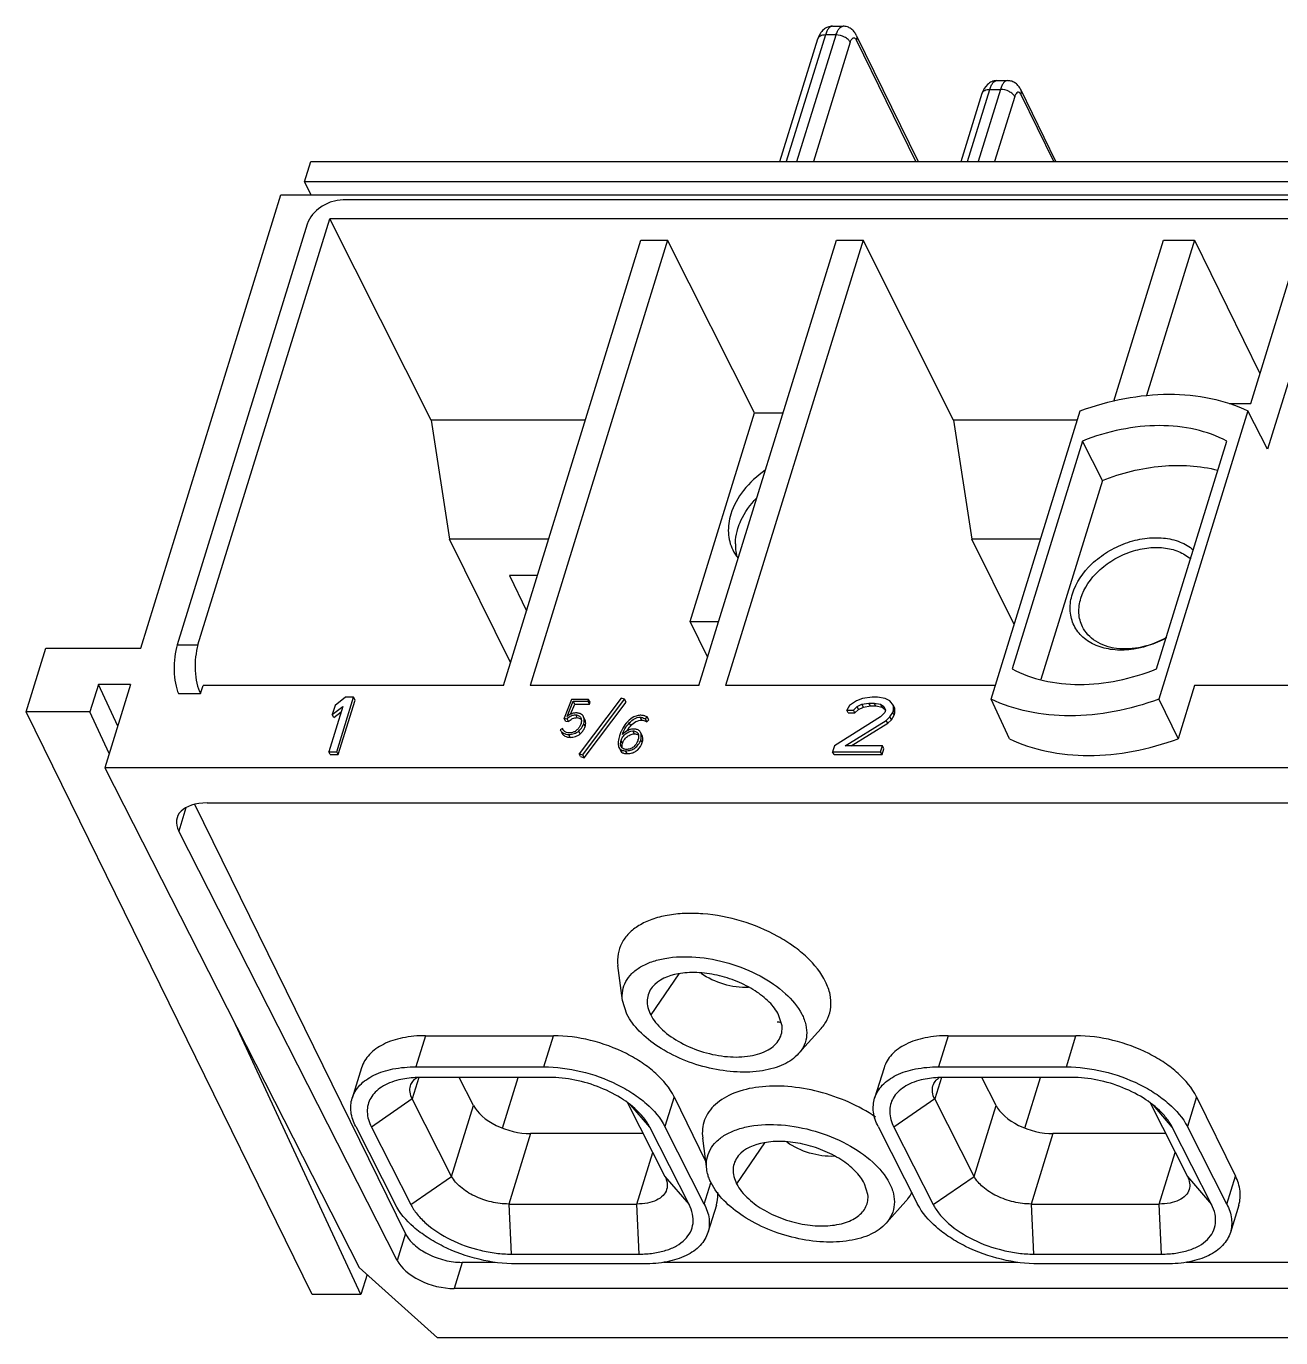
# Model space of a CAD drawing. Header units: millimetres. Extents: x -386 to 595, y -1 to 421.
# Drawn here: x 453.4 to 507.6, y 326.3 to 382.9 of the extents above; entities that cross this region are included whole.
import ezdxf

# ---------------------------------------------------------------- set-up
doc = ezdxf.new("R2010")
doc.units = ezdxf.units.MM
doc.header["$LTSCALE"] = 32.67
doc.layers.get('0').update_dxf_attribs({"linetype": 'CONTINUOUS'})

msp = doc.modelspace()

# ---------------------------------------------------------------- linework, layer by layer
at = {"color": 7, "linetype": 'Continuous'}
for p, q in [((487.90286, 382.54212), (486.2159, 377.08311)), ((486.67643, 377.08311), (488.36339, 382.54212)), ((488.36339, 382.54212), (487.90286, 382.54212)), ((488.2079, 382.92051), (488.66843, 382.92051)), ((489.23833, 382.53245), (491.91248, 377.08311)), ((485.94113, 377.08311), (487.57767, 382.37894)), ((488.97644, 382.23132), (487.38552, 377.08311)), ((491.81605, 377.08311), (489.24999, 382.31217)), ((494.04491, 377.08311), (495.00568, 380.19214)), ((495.46621, 380.19214), (494.50544, 377.08311)), ((495.00568, 380.19214), (495.46621, 380.19214)), ((495.31072, 380.57053), (495.77125, 380.57053)), ((497.86209, 377.08311), (496.34115, 380.18247)), ((493.77015, 377.08311), (494.68049, 380.02896)), ((496.07926, 379.88134), (495.21454, 377.08311)), ((497.76566, 377.08311), (496.35281, 379.96219)), ((465.40334, 376.20605), (465.67437, 377.08311)), ((465.67437, 377.08311), (550.31987, 377.08311)), ((465.40334, 376.20605), (465.68407, 375.63397)), ((550.04884, 376.20605), (465.40334, 376.20605)), ((458.33929, 356.0508), (464.39095, 375.63397)), ((464.39095, 375.63397), (549.11683, 375.63397)), ((544.80921, 375.41473), (467.07167, 375.41473)), ((460.80526, 356.19989), (466.49382, 374.60807)), ((470.87694, 365.90553), (466.49382, 374.60807)), ((544.8885, 374.60807), (466.49382, 374.60807)), ((465.52495, 374.37307), (459.90901, 356.19989)), ((473.99749, 354.44997), (479.93868, 373.67566)), ((481.08717, 373.67566), (475.14598, 354.44997)), ((479.93868, 373.67566), (481.08717, 373.67566)), ((484.84412, 366.21634), (481.08717, 373.67566)), ((482.43976, 354.44997), (488.38095, 373.67566)), ((489.52944, 373.67566), (483.58825, 354.44997)), ((488.38095, 373.67566), (489.52944, 373.67566)), ((493.44293, 365.90553), (489.52944, 373.67566)), ((500.35837, 366.73023), (502.50467, 373.67566)), ((503.84607, 373.67566), (501.77523, 366.97441)), ((502.50467, 373.67566), (503.84607, 373.67566)), ((503.84607, 373.67566), (506.67189, 367.91724)), ((506.27278, 366.62571), (508.45138, 373.67566)), ((509.79278, 373.67566), (507.00574, 364.65681)), ((505.34565, 366.62571), (506.27278, 366.62571)), ((482.06036, 357.20808), (484.84412, 366.21634)), ((484.84412, 366.21634), (486.07584, 366.21634)), ((495.05912, 353.85516), (498.90582, 366.3031)), ((506.15052, 366.3031), (502.30382, 353.85516)), ((507.00574, 364.65681), (506.15052, 366.3031)), ((470.87694, 365.90553), (471.66709, 360.76651)), ((477.53753, 365.90553), (470.87694, 365.90553)), ((493.44293, 365.90553), (494.23309, 360.76651)), ((498.78296, 365.90553), (493.44293, 365.90553)), ((499.00789, 364.99887), (495.96726, 355.15939)), ((499.86808, 363.29843), (499.00789, 364.99887)), ((502.20175, 355.15939), (505.24237, 364.99887)), ((499.86808, 363.29843), (497.21168, 354.70231)), ((474.30317, 355.43915), (471.66709, 360.76651)), ((475.94945, 360.76651), (471.66709, 360.76651)), ((496.05627, 357.08196), (494.23309, 360.76651)), ((497.19488, 360.76651), (494.23309, 360.76651)), ((474.25817, 359.20027), (474.99382, 357.67411)), ((475.46544, 359.20027), (474.25817, 359.20027)), ((482.81857, 355.67579), (482.06036, 357.20808)), ((482.06036, 357.20808), (483.29208, 357.20808)), ((453.38747, 353.30916), (454.23471, 356.0508)), ((454.23471, 356.0508), (458.33929, 356.0508)), ((459.90901, 356.19989), (460.80526, 356.19989)), ((456.50204, 354.48415), (456.13894, 353.30916)), ((457.33898, 352.68374), (456.50204, 354.48415)), ((457.89535, 354.48415), (456.50204, 354.48415)), ((457.89535, 354.48415), (456.78492, 350.89081)), ((459.9673, 354.09248), (460.91178, 354.09248)), ((460.91178, 354.09248), (461.02226, 354.44997)), ((473.99749, 354.44997), (461.02226, 354.44997)), ((482.43976, 354.44997), (475.14598, 354.44997)), ((495.24292, 354.44997), (483.58825, 354.44997)), ((503.85159, 354.44997), (503.13923, 352.14476)), ((516.82682, 354.44997), (503.85159, 354.44997)), ((467.05848, 353.53454), (466.45589, 351.58456)), ((466.72853, 353.58454), (466.60492, 353.18454)), ((466.60492, 353.18454), (467.05848, 353.53454)), ((467.18209, 353.93454), (466.72853, 353.58454)), ((466.80128, 351.58456), (467.52748, 353.93454)), ((466.86229, 351.46024), (467.58849, 353.81022)), ((467.52748, 353.93454), (467.18209, 353.93454)), ((467.58849, 353.81022), (467.52748, 353.93454)), ((476.93494, 353.84497), (476.61649, 353.03294)), ((476.7454, 353.10676), (477.01569, 353.76295)), ((476.89657, 353.20134), (477.07669, 353.63863)), ((477.67758, 353.84497), (476.93494, 353.84497)), ((477.07669, 353.63863), (477.01569, 353.76295)), ((477.01569, 353.76295), (477.65223, 353.76295)), ((477.07669, 353.63863), (477.71324, 353.63863)), ((479.07779, 353.90239), (477.26853, 351.49706)), ((477.42384, 351.44181), (479.23309, 353.84714)), ((477.48484, 351.31749), (479.2941, 353.72282)), ((477.65223, 353.76295), (477.67758, 353.84497)), ((477.71324, 353.63863), (477.65223, 353.76295)), ((477.73859, 353.72065), (477.67758, 353.84497)), ((477.71324, 353.63863), (477.73859, 353.72065)), ((479.23309, 353.84714), (479.07779, 353.90239)), ((479.2941, 353.72282), (479.23309, 353.84714)), ((488.94913, 353.58454), (488.82976, 353.38454)), ((489.2412, 353.78454), (488.94913, 353.58454)), ((489.11759, 353.38454), (489.27907, 353.53454)), ((489.50236, 353.88454), (489.2412, 353.78454)), ((489.27907, 353.53454), (489.48267, 353.63454)), ((489.34008, 353.41022), (489.27907, 353.53454)), ((489.34008, 353.41022), (489.54368, 353.51022)), ((489.48267, 353.63454), (489.78596, 353.68454)), ((489.54368, 353.51022), (489.48267, 353.63454)), ((489.92078, 353.93454), (489.50236, 353.88454)), ((489.54368, 353.51022), (489.84697, 353.56022)), ((489.84697, 353.56022), (489.78596, 353.68454)), ((489.78596, 353.68454), (490.01622, 353.68454)), ((489.84697, 353.56022), (490.07723, 353.56022)), ((490.15104, 353.93454), (489.92078, 353.93454)), ((490.07723, 353.56022), (490.01622, 353.68454)), ((490.01622, 353.68454), (490.2886, 353.63454)), ((490.07723, 353.56022), (490.34961, 353.51022)), ((490.48099, 353.88454), (490.15104, 353.93454)), ((490.34961, 353.51022), (490.2886, 353.63454)), ((490.2886, 353.63454), (490.4304, 353.53454)), ((490.34961, 353.51022), (490.49141, 353.41022)), ((490.4304, 353.53454), (490.49918, 353.38454)), ((490.68035, 353.78454), (490.48099, 353.88454)), ((490.84882, 353.58454), (490.68035, 353.78454)), ((490.84458, 353.38454), (490.84882, 353.58454)), ((490.90982, 353.46022), (490.84882, 353.58454)), ((495.85112, 352.14476), (495.05912, 353.85516)), ((502.30382, 353.85516), (503.13923, 352.14476)), ((465.74167, 328.13395), (453.38747, 353.30916)), ((456.13894, 353.30916), (453.38747, 353.30916)), ((456.97588, 351.50875), (456.13894, 353.30916)), ((466.66593, 353.06022), (466.60492, 353.18454)), ((466.66593, 353.06022), (466.98892, 353.30947)), ((476.6775, 352.90862), (476.61649, 353.03294)), ((476.61649, 353.03294), (476.74391, 353.00833)), ((476.80492, 352.88401), (476.74391, 353.00833)), ((477.18607, 353.05626), (477.12506, 353.18058)), ((477.52001, 352.97253), (477.459, 353.09685)), ((479.97066, 352.95122), (479.90965, 353.07554)), ((480.12795, 353.00172), (480.21117, 353.08375)), ((480.18896, 352.8774), (480.12795, 353.00172)), ((480.18896, 352.8774), (480.27217, 352.95942)), ((480.27217, 352.95942), (480.21117, 353.08375)), ((490.29134, 353.08454), (488.29321, 351.83455)), ((488.89076, 353.26022), (488.82976, 353.38454)), ((488.82976, 353.38454), (489.11759, 353.38454)), ((488.89076, 353.26022), (489.1786, 353.26022)), ((489.1786, 353.26022), (489.11759, 353.38454)), ((489.1786, 353.26022), (489.34008, 353.41022)), ((490.46828, 353.28454), (490.29134, 353.08454)), ((490.49918, 353.38454), (490.46828, 353.28454)), ((490.53282, 352.93455), (490.69431, 353.08454)), ((490.59383, 352.81022), (490.75531, 352.96022)), ((490.69431, 353.08454), (490.81368, 353.28454)), ((490.75531, 352.96022), (490.69431, 353.08454)), ((490.75531, 352.96022), (490.87468, 353.16022)), ((490.81368, 353.28454), (490.84458, 353.38454)), ((490.87468, 353.16022), (490.81368, 353.28454)), ((490.90559, 353.26022), (490.84458, 353.38454)), ((490.87468, 353.16022), (490.90559, 353.26022)), ((490.90559, 353.26022), (490.90982, 353.46022)), ((476.54713, 352.59001), (476.45223, 352.53259)), ((476.45765, 352.52155), (476.45223, 352.53259)), ((476.55684, 352.57023), (476.54713, 352.59001)), ((476.55625, 352.56994), (476.54713, 352.59001)), ((476.6775, 352.90862), (476.80492, 352.88401)), ((477.31168, 352.35365), (477.25067, 352.47797)), ((477.52988, 352.67075), (477.46887, 352.79507)), ((479.49445, 352.70271), (479.43344, 352.82703)), ((479.65313, 352.36065), (479.59212, 352.48497)), ((479.98353, 352.29022), (479.92252, 352.41454)), ((488.75374, 351.83455), (490.53282, 352.93455)), ((489.01582, 351.83455), (490.59383, 352.81022)), ((490.59383, 352.81022), (490.53282, 352.93455)), ((476.88388, 352.20321), (476.82287, 352.32753)), ((479.13808, 351.94233), (479.07707, 352.06665)), ((479.99694, 351.97514), (479.93593, 352.09946)), ((488.29321, 351.83455), (488.21595, 351.58456)), ((490.3656, 351.83455), (488.75374, 351.83455)), ((490.28834, 351.58456), (490.3656, 351.83455)), ((490.4266, 351.71023), (490.3656, 351.83455)), ((466.5169, 351.46024), (466.45589, 351.58456)), ((466.45589, 351.58456), (466.80128, 351.58456)), ((466.5169, 351.46024), (466.86229, 351.46024)), ((466.86229, 351.46024), (466.80128, 351.58456)), ((477.32954, 351.37274), (477.26853, 351.49706)), ((477.26853, 351.49706), (477.42384, 351.44181)), ((477.32954, 351.37274), (477.48484, 351.31749)), ((477.48484, 351.31749), (477.42384, 351.44181)), ((478.98702, 351.76804), (479.04802, 351.64371)), ((479.33861, 351.4994), (479.2776, 351.62372)), ((488.27696, 351.46024), (488.21595, 351.58456)), ((488.21595, 351.58456), (490.28834, 351.58456)), ((488.27696, 351.46024), (490.34935, 351.46024)), ((490.34935, 351.46024), (490.28834, 351.58456)), ((490.34935, 351.46024), (490.4266, 351.71023)), ((456.78492, 350.89081), (467.76391, 329.30905)), ((541.43043, 350.89081), (456.78492, 350.89081)), ((460.28206, 349.1562), (459.97269, 348.15509)), ((469.76272, 330.76948), (460.66633, 349.30596)), ((461.19628, 349.37097), (538.5654, 349.37097)), ((469.40534, 329.61302), (459.97269, 348.15509)), ((479.14087, 340.83876), (478.9432, 342.34361)), ((481.56931, 341.98881), (480.35819, 340.22009)), ((479.32756, 340.25189), (479.14083, 340.83883)), ((467.84201, 328.13395), (462.33275, 339.98526)), ((486.03051, 339.74916), (485.88456, 340.22008)), ((486.74648, 338.54129), (487.72163, 339.63087)), ((470.63423, 339.31662), (470.21875, 337.97215)), ((470.63423, 339.31662), (476.16059, 339.31662)), ((475.74512, 337.97215), (476.16059, 339.31662)), ((493.20022, 339.31662), (492.78475, 337.97215)), ((493.20022, 339.31662), (498.72659, 339.31662)), ((498.31111, 337.97215), (498.72659, 339.31662)), ((467.87011, 337.92958), (467.46411, 336.61574)), ((470.21858, 337.97215), (475.74529, 337.97215)), ((490.43611, 337.92958), (490.0301, 336.61574)), ((492.78458, 337.97215), (498.31129, 337.97215)), ((470.34608, 337.5082), (470.06057, 336.58428)), ((475.97714, 337.51606), (470.45077, 337.51606)), ((472.70791, 336.30309), (472.09085, 337.51606)), ((473.95607, 335.32814), (474.63219, 337.51606)), ((492.91207, 337.5082), (492.62656, 336.58428)), ((498.54313, 337.51606), (493.01677, 337.51606)), ((495.2739, 336.30309), (494.65684, 337.51606)), ((496.52207, 335.32814), (497.19819, 337.51606)), ((470.06057, 336.58428), (468.29334, 335.37222)), ((471.76154, 333.24063), (470.06057, 336.58428)), ((481.37153, 336.67478), (480.97401, 335.38842)), ((481.37153, 336.67478), (482.73292, 333.90055)), ((492.62656, 336.58428), (490.85933, 335.37222)), ((494.32753, 333.24063), (492.62656, 336.58428)), ((503.93752, 336.67478), (503.54001, 335.38842)), ((503.93752, 336.67478), (505.61525, 333.25592)), ((471.76154, 333.24063), (472.70791, 336.30309)), ((479.35842, 336.41278), (480.97214, 333.24063)), ((480.31578, 335.37222), (479.50771, 336.30983)), ((494.32753, 333.24063), (495.2739, 336.30309)), ((501.92441, 336.41278), (503.53814, 333.24063)), ((502.88178, 335.37222), (502.07371, 336.30983)), ((467.61863, 335.38842), (469.3196, 332.04477)), ((482.67498, 332.04477), (480.97401, 335.38842)), ((490.18462, 335.38842), (491.88559, 332.04477)), ((505.24098, 332.04477), (503.54001, 335.38842)), ((468.29334, 335.37222), (469.99431, 332.02857)), ((475.16856, 335.08721), (474.22864, 332.04562)), ((480.03276, 335.08721), (475.16856, 335.08721)), ((482.01675, 332.02857), (480.31578, 335.37222)), ((482.77839, 333.55443), (482.60371, 334.88429)), ((490.85933, 335.37222), (492.5603, 332.02857)), ((497.73456, 335.08721), (496.79464, 332.04562)), ((502.59875, 335.08721), (497.73456, 335.08721)), ((504.58275, 332.02857), (502.88178, 335.37222)), ((479.75501, 332.04562), (480.44469, 334.27745)), ((485.28052, 334.69356), (484.0694, 332.92484)), ((502.321, 332.04562), (503.01069, 334.27745)), ((469.99431, 332.02857), (471.76154, 333.24063)), ((480.97214, 333.24063), (482.01675, 332.02857)), ((492.5603, 332.02857), (494.32753, 333.24063)), ((503.53814, 333.24063), (504.58275, 332.02857)), ((505.24098, 332.04477), (505.61525, 333.25592)), ((482.67498, 332.04477), (482.9578, 332.95997)), ((489.74172, 332.45392), (489.59576, 332.92484)), ((474.22864, 332.04562), (474.33295, 329.88473)), ((474.22864, 332.04562), (479.75501, 332.04562)), ((479.85932, 329.88473), (479.75501, 332.04562)), ((483.19529, 332.00112), (482.8295, 330.81745)), ((490.52537, 331.21425), (491.38213, 332.17155)), ((496.79464, 332.04562), (502.321, 332.04562)), ((496.79464, 332.04562), (496.89894, 329.88473)), ((502.42531, 329.88473), (502.321, 332.04562)), ((505.76128, 332.00112), (505.3955, 330.81745)), ((469.76272, 330.76948), (469.40534, 329.61302)), ((474.33295, 329.88473), (479.85932, 329.88473)), ((496.89894, 329.88473), (502.42531, 329.88473)), ((467.76391, 329.30905), (471.15236, 326.26936)), ((472.21492, 329.52626), (471.866, 328.39714)), ((473.64291, 329.52626), (472.21492, 329.52626)), ((480.07503, 329.46103), (474.54832, 329.46103)), ((496.2089, 329.52626), (480.91408, 329.52626)), ((502.64103, 329.46103), (497.11432, 329.46103)), ((516.47225, 329.52626), (503.48007, 329.52626)), ((468.10937, 328.99914), (467.84201, 328.13395)), ((467.84201, 328.13395), (465.74167, 328.13395)), ((549.23512, 328.39714), (471.866, 328.39714)), ((552.11362, 326.26936), (471.15236, 326.26936))]:
    msp.add_line(p, q, dxfattribs=at)
for centre, radius, start, end in [((485.56173, 361.11979), 1.84997, 206.189106, 219.277023), ((486.07277, 360.52628), 2.05718, 178.846873, 185.831707), ((485.94954, 360.5141), 1.93336, 185.843712, 195.409059), ((477.19512, 352.4042), 0.85957, 92.981798, 95.407945), ((477.19335, 352.80804), 0.23789, 50.794234, 57.600345), ((479.96619, 352.33806), 0.8201, 92.179621, 94.813673), ((479.88799, 352.42478), 0.73395, 63.875083, 71.270927), ((476.85956, 352.58117), 0.38709, 206.5307, 208.349938), ((476.83161, 352.89789), 0.5057, 296.954742, 308.263372), ((476.59344, 352.95742), 0.77613, 347.305656, 348.835186), ((480.52124, 351.71616), 1.42015, 144.978477, 148.067515), ((480.23041, 352.0541), 1.19956, 135.52902, 136.838589), ((479.62518, 352.05706), 0.50375, 89.710255, 94.632383), ((479.62513, 352.06159), 0.49922, 87.810101, 89.701656), ((479.62188, 351.96203), 0.59882, 84.249596, 87.863448), ((478.96278, 352.29739), 0.87996, 347.001294, 348.364638), ((479.25764, 351.88402), 0.19339, 206.112826, 211.099326), ((486.21084, 343.35732), 3.46262, 263.451974, 266.092527)]:
    msp.add_arc(centre, radius, start, end, dxfattribs=at)
for centre, major_axis, ratio, start_param, end_param in [((460.33039, 355.26747), (0.02607, 1.49997), 0.3704289, 0.90643709, 2.47723342), ((461.27488, 355.26747), (-0.00889, 1.5), 0.39570299, 0.89765581, 2.46845214), ((461.81482, 348.15509), (1.91666, -0.57157), 0.55990932, 8.34336993, 9.91416625), ((474.55003, 336.30309), (1.91666, -0.57157), 0.55990932, -2.65220436, -1.08140803), ((497.11602, 336.30309), (1.91666, -0.57157), 0.55990932, -2.65220436, -1.08140803), ((471.24746, 329.61302), (1.91666, -0.57157), 0.55990932, -2.65220436, -1.08140803)]:
    msp.add_ellipse(centre, major_axis=major_axis, ratio=ratio, start_param=start_param, end_param=end_param, dxfattribs=at)
for points, knots in [([(487.83088, 382.78284), (487.7687, 382.73181), (487.66395, 382.60515), (487.60134, 382.45555), (487.57767, 382.37894)], [0, 0, 0, 0, 0.50078533, 1, 1, 1, 1]), ([(487.90286, 382.54212), (487.86376, 382.54212), (487.79003, 382.53585), (487.69096, 382.50479), (487.61541, 382.45305), (487.58538, 382.40382), (487.57767, 382.37894)], [0, 0, 0, 0, 0.30350292, 0.57004798, 0.79780325, 1, 1, 1, 1]), ([(488.2079, 382.92051), (488.13952, 382.92051), (488.00256, 382.8958), (487.88301, 382.82561), (487.83088, 382.78284)], [0, 0, 0, 0, 0.50346593, 1, 1, 1, 1]), ([(488.2079, 382.9205), (488.17774, 382.92046), (488.11034, 382.89829), (488.02786, 382.81625), (487.95615, 382.69409), (487.91964, 382.59643), (487.90286, 382.54212)], [0, 0, 0, 0, 0.17638987, 0.39284366, 0.66751388, 1, 1, 1, 1]), ([(488.36339, 382.54212), (488.38017, 382.59642), (488.41667, 382.69405), (488.48834, 382.8162), (488.57079, 382.8982), (488.63815, 382.92045), (488.6683, 382.9205)], [0, 0, 0, 0, 0.33249985, 0.60715176, 0.82358684, 1, 1, 1, 1]), ([(488.97644, 382.23132), (488.95423, 382.27657), (488.88067, 382.36327), (488.68063, 382.49328), (488.49054, 382.54212), (488.36339, 382.54212)], [0, 0, 0, 0, 0.21215847, 0.46483448, 1, 1, 1, 1]), ([(489.23833, 382.53245), (489.21236, 382.58537), (489.15008, 382.68763), (489.0189, 382.81374), (488.85476, 382.90042), (488.73047, 382.92051), (488.66843, 382.92051)], [0, 0, 0, 0, 0.24374243, 0.49034973, 0.74345898, 1, 1, 1, 1]), ([(488.97644, 382.23132), (488.9871, 382.2658), (489.01069, 382.32535), (489.05887, 382.39565), (489.12396, 382.42938), (489.16575, 382.41339), (489.18181, 382.40173)], [0, 0, 0, 0, 0.34749326, 0.61281576, 0.80896088, 1, 1, 1, 1]), ([(489.18181, 382.40173), (489.18834, 382.397), (489.21673, 382.37186), (489.23692, 382.33881), (489.24999, 382.31217)], [0, 0, 0, 0, 0.21373373, 1, 1, 1, 1]), ([(489.23832, 382.53244), (489.25426, 382.49997), (489.27277, 382.42493), (489.26142, 382.34916), (489.24999, 382.31217)], [0, 0, 0, 0, 0.48305254, 1, 1, 1, 1]), ([(495.31072, 380.57053), (495.23467, 380.57053), (495.08221, 380.53952), (494.83108, 380.3729), (494.72311, 380.16687), (494.68049, 380.02896)], [0, 0, 0, 0, 0.25766318, 0.51097306, 1, 1, 1, 1]), ([(494.68049, 380.02896), (494.6882, 380.05384), (494.71823, 380.10307), (494.79378, 380.15481), (494.89285, 380.18587), (494.96658, 380.19214), (495.00568, 380.19214)], [0, 0, 0, 0, 0.20219674, 0.429952, 0.69649707, 1, 1, 1, 1]), ([(495.00568, 380.19214), (495.02246, 380.24645), (495.05897, 380.34411), (495.13068, 380.46627), (495.21316, 380.54831), (495.28056, 380.57048), (495.31072, 380.57052)], [0, 0, 0, 0, 0.33248612, 0.60715634, 0.82361013, 1, 1, 1, 1]), ([(495.77125, 380.57052), (495.74109, 380.57048), (495.67369, 380.54831), (495.59121, 380.46627), (495.5195, 380.34411), (495.48299, 380.24645), (495.46621, 380.19214)], [0, 0, 0, 0, 0.17638987, 0.39284366, 0.66751388, 1, 1, 1, 1]), ([(496.07926, 379.88134), (496.05705, 379.92659), (495.98346, 380.01332), (495.7834, 380.14332), (495.59332, 380.19214), (495.46621, 380.19214)], [0, 0, 0, 0, 0.21219557, 0.4649752, 1, 1, 1, 1]), ([(496.34115, 380.18247), (496.31518, 380.23538), (496.2529, 380.33765), (496.12172, 380.46375), (495.95758, 380.55044), (495.83329, 380.57053), (495.77125, 380.57053)], [0, 0, 0, 0, 0.24374243, 0.49034973, 0.74345898, 1, 1, 1, 1]), ([(496.35281, 379.96219), (496.36424, 379.99918), (496.37561, 380.07496), (496.35707, 380.14999), (496.34114, 380.18246)], [0, 0, 0, 0, 0.51698435, 1, 1, 1, 1]), ([(496.20951, 380.06725), (496.17953, 380.05839), (496.12077, 379.9976), (496.09293, 379.92556), (496.07926, 379.88134)], [0, 0, 0, 0, 0.40311586, 1, 1, 1, 1]), ([(496.2858, 380.0509), (496.2746, 380.05923), (496.24993, 380.07204), (496.22181, 380.07089), (496.20951, 380.06725)], [0, 0, 0, 0, 0.52108498, 1, 1, 1, 1]), ([(496.35281, 379.96219), (496.34809, 379.97181), (496.33045, 380.00445), (496.30708, 380.03509), (496.2858, 380.0509)], [0, 0, 0, 0, 0.28785657, 1, 1, 1, 1]), ([(467.07167, 375.41473), (466.90513, 375.41473), (466.56353, 375.35546), (465.97354, 375.07233), (465.6176, 374.6729), (465.52495, 374.37307)], [0, 0, 0, 0, 0.25492504, 0.51963025, 1, 1, 1, 1]), ([(498.90582, 366.3031), (499.53125, 366.53607), (500.79844, 366.893), (502.71286, 367.08409), (504.52433, 366.91438), (505.64516, 366.54764), (506.15052, 366.3031)], [0, 0, 0, 0, 0.26967778, 0.52897629, 0.77314948, 1, 1, 1, 1]), ([(505.24237, 364.99887), (504.8176, 365.22565), (503.85965, 365.56695), (502.2964, 365.7236), (500.63887, 365.54566), (499.54531, 365.2146), (499.00789, 364.99887)], [0, 0, 0, 0, 0.22520415, 0.4690514, 0.72916091, 1, 1, 1, 1]), ([(485.3018, 363.74159), (484.9519, 363.49785), (484.34296, 362.94109), (483.93416, 362.21442), (483.82003, 361.8451)], [0, 0, 0, 0, 0.52452168, 1, 1, 1, 1]), ([(499.86808, 363.29843), (500.68623, 363.62413), (502.34824, 364.04276), (504.07377, 363.94631), (504.85704, 363.74257)], [0, 0, 0, 0, 0.52108541, 1, 1, 1, 1]), ([(484.12507, 361.22349), (484.16139, 361.34101), (484.34945, 361.82756), (484.66092, 362.26142), (484.93592, 362.5484)], [0, 0, 0, 0, 0.23631854, 1, 1, 1, 1]), ([(483.82003, 361.8451), (483.73995, 361.58597), (483.6599, 361.05551), (483.79025, 360.53041), (483.90167, 360.30333)], [0, 0, 0, 0, 0.51743725, 1, 1, 1, 1]), ([(484.016, 360.56768), (484.01706, 360.62175), (484.02986, 360.84353), (484.07549, 361.06304), (484.12507, 361.22349)], [0, 0, 0, 0, 0.24359377, 1, 1, 1, 1]), ([(498.57314, 358.40078), (498.72494, 358.892), (499.20959, 359.58215), (500.07815, 360.2406), (500.85665, 360.61638), (501.67814, 360.82364), (502.48411, 360.8474), (503.21526, 360.68324), (503.63267, 360.44045), (503.80291, 360.29277)], [0, 0, 0, 0, 0.24339773, 0.3780553, 0.51507891, 0.64937228, 0.77640371, 0.89330749, 1, 1, 1, 1]), ([(498.94097, 358.2143), (499.0788, 358.6603), (499.52, 359.28657), (500.31013, 359.88233), (501.01787, 360.22095), (501.76375, 360.40551), (502.49416, 360.42248), (503.15491, 360.26807), (503.53006, 360.04358), (503.68216, 359.90776)], [0, 0, 0, 0, 0.24369605, 0.37853672, 0.51568167, 0.64998113, 0.77688032, 0.89354535, 1, 1, 1, 1]), ([(502.63357, 356.5088), (502.13926, 356.22964), (501.31882, 355.95608), (500.23547, 355.96967), (499.52253, 356.16788), (498.94912, 356.54887), (498.57219, 357.09151), (498.43605, 357.74172), (498.50618, 358.18411), (498.57314, 358.40078)], [0, 0, 0, 0, 0.29173799, 0.42782818, 0.55265359, 0.66677532, 0.77464261, 0.88345601, 1, 1, 1, 1]), ([(499.00633, 356.9808), (498.91713, 357.16245), (498.81287, 357.58258), (498.87691, 358.00698), (498.94097, 358.2143)], [0, 0, 0, 0, 0.48256302, 1, 1, 1, 1]), ([(502.63552, 356.52084), (502.30286, 356.32942), (501.59944, 356.05127), (500.67258, 355.98574), (500.00346, 356.13383), (499.57724, 356.33262), (499.23274, 356.61531), (499.06819, 356.85481), (499.00633, 356.9808)], [0, 0, 0, 0, 0.28416948, 0.55109944, 0.67375434, 0.78829298, 0.89608228, 1, 1, 1, 1]), ([(495.96726, 355.15939), (496.39204, 354.9326), (497.34999, 354.59131), (498.91324, 354.43466), (500.57077, 354.6126), (501.66433, 354.94365), (502.20175, 355.15939)], [0, 0, 0, 0, 0.22520415, 0.4690514, 0.72916091, 1, 1, 1, 1]), ([(502.30382, 353.85516), (501.67839, 353.62219), (500.41119, 353.26525), (498.49677, 353.07417), (496.6853, 353.24388), (495.56448, 353.61062), (495.05912, 353.85516)], [0, 0, 0, 0, 0.26967778, 0.52897629, 0.77314948, 1, 1, 1, 1]), ([(476.74391, 353.00833), (476.79604, 353.06148), (476.91344, 353.14855), (477.0572, 353.18058), (477.12506, 353.18058)], [0, 0, 0, 0, 0.52314669, 1, 1, 1, 1]), ([(477.11411, 353.25994), (477.04573, 353.25345), (476.91189, 353.2241), (476.79424, 353.15145), (476.7454, 353.10676)], [0, 0, 0, 0, 0.50921198, 1, 1, 1, 1]), ([(476.80492, 352.88401), (476.8141, 352.89337), (476.85046, 352.92843), (476.89089, 352.95935), (476.9227, 352.97903)], [0, 0, 0, 0, 0.25953592, 1, 1, 1, 1]), ([(476.9227, 352.97903), (476.9431, 352.99165), (477.02437, 353.03524), (477.11791, 353.05626), (477.18607, 353.05626)], [0, 0, 0, 0, 0.26034817, 1, 1, 1, 1]), ([(477.12506, 353.18058), (477.17179, 353.17299), (477.25855, 353.1484), (477.32199, 353.08094), (477.33955, 353.04515)], [0, 0, 0, 0, 0.54284798, 1, 1, 1, 1]), ([(477.23559, 353.25003), (477.2289, 353.25148), (477.20073, 353.25707), (477.17219, 353.2607), (477.15041, 353.2626)], [0, 0, 0, 0, 0.23841412, 1, 1, 1, 1]), ([(477.18607, 353.05626), (477.19909, 353.05414), (477.24589, 353.04478), (477.29163, 353.02746), (477.32082, 353.0089)], [0, 0, 0, 0, 0.27607374, 1, 1, 1, 1]), ([(477.32993, 353.21901), (477.32285, 353.22233), (477.29239, 353.23542), (477.26034, 353.24465), (477.23559, 353.25003)], [0, 0, 0, 0, 0.23589421, 1, 1, 1, 1]), ([(477.459, 353.09685), (477.44614, 353.12305), (477.40959, 353.17274), (477.35795, 353.20585), (477.32993, 353.21901)], [0, 0, 0, 0, 0.4853312, 1, 1, 1, 1]), ([(477.33955, 353.04515), (477.34345, 353.03722), (477.35801, 353.00248), (477.36435, 352.96465), (477.36585, 352.93592)], [0, 0, 0, 0, 0.23497505, 1, 1, 1, 1]), ([(477.46887, 352.79507), (477.47601, 352.82459), (477.49527, 352.92361), (477.4904, 353.03288), (477.459, 353.09685)], [0, 0, 0, 0, 0.29884629, 1, 1, 1, 1]), ([(477.52988, 352.67075), (477.53702, 352.70027), (477.55627, 352.79928), (477.5514, 352.90855), (477.52001, 352.97253)], [0, 0, 0, 0, 0.29884635, 1, 1, 1, 1]), ([(479.7272, 353.12139), (479.69553, 353.11119), (479.56448, 353.05915), (479.44962, 352.97107), (479.37439, 352.89445)], [0, 0, 0, 0, 0.23654428, 1, 1, 1, 1]), ([(479.43344, 352.82703), (479.49697, 352.89902), (479.63963, 353.0214), (479.82281, 353.0715), (479.90965, 353.07554)], [0, 0, 0, 0, 0.524832, 1, 1, 1, 1]), ([(479.49445, 352.70271), (479.55798, 352.7747), (479.70064, 352.89708), (479.88382, 352.94718), (479.97066, 352.95122)], [0, 0, 0, 0, 0.524832, 1, 1, 1, 1]), ([(479.90965, 353.07554), (479.92818, 353.07351), (480.00443, 353.06082), (480.07678, 353.03004), (480.12795, 353.00172)], [0, 0, 0, 0, 0.24172521, 1, 1, 1, 1]), ([(480.12365, 353.11986), (480.10898, 353.12482), (480.04748, 353.14343), (479.98358, 353.15372), (479.935, 353.15757)], [0, 0, 0, 0, 0.24111524, 1, 1, 1, 1]), ([(479.97066, 352.95122), (479.98919, 352.94918), (480.06544, 352.9365), (480.13778, 352.90571), (480.18896, 352.8774)], [0, 0, 0, 0, 0.24172521, 1, 1, 1, 1]), ([(476.45223, 352.53259), (476.47278, 352.49144), (476.53051, 352.41494), (476.61509, 352.37061), (476.65936, 352.35573)], [0, 0, 0, 0, 0.49619915, 1, 1, 1, 1]), ([(476.5189, 352.39736), (476.524, 352.38791), (476.54537, 352.35199), (476.57333, 352.31995), (476.59692, 352.29978)], [0, 0, 0, 0, 0.25716512, 1, 1, 1, 1]), ([(476.61893, 352.48113), (476.61271, 352.4873), (476.58807, 352.51405), (476.56844, 352.54522), (476.5563, 352.56997)], [0, 0, 0, 0, 0.2412086, 1, 1, 1, 1]), ([(476.86244, 352.39315), (476.84989, 352.39315), (476.80319, 352.39475), (476.75647, 352.4035), (476.7243, 352.41511)], [0, 0, 0, 0, 0.26842876, 1, 1, 1, 1]), ([(476.82287, 352.32753), (476.90065, 352.33137), (477.0548, 352.35342), (477.19238, 352.4301), (477.25067, 352.47797)], [0, 0, 0, 0, 0.50798265, 1, 1, 1, 1]), ([(477.06084, 352.44713), (477.04577, 352.43949), (476.98283, 352.41152), (476.91419, 352.39706), (476.86244, 352.39315)], [0, 0, 0, 0, 0.24558448, 1, 1, 1, 1]), ([(477.26954, 352.63666), (477.26045, 352.62333), (477.22407, 352.57362), (477.18051, 352.52896), (477.14478, 352.50083)], [0, 0, 0, 0, 0.26193129, 1, 1, 1, 1]), ([(477.25067, 352.47797), (477.27477, 352.49776), (477.36861, 352.58716), (477.43386, 352.70354), (477.46887, 352.79507)], [0, 0, 0, 0, 0.2413653, 1, 1, 1, 1]), ([(477.3506, 352.78687), (477.34473, 352.7731), (477.32128, 352.72121), (477.2932, 352.67134), (477.26954, 352.63666)], [0, 0, 0, 0, 0.2628019, 1, 1, 1, 1]), ([(477.31168, 352.35365), (477.32792, 352.36699), (477.39113, 352.42437), (477.44242, 352.49433), (477.47388, 352.55037)], [0, 0, 0, 0, 0.24639068, 1, 1, 1, 1]), ([(477.36585, 352.93592), (477.36637, 352.92603), (477.36693, 352.88285), (477.36131, 352.83975), (477.35488, 352.80714)], [0, 0, 0, 0, 0.22962221, 1, 1, 1, 1]), ([(477.47388, 352.55037), (477.47917, 352.5598), (477.50006, 352.59885), (477.51792, 352.63949), (477.52988, 352.67075)], [0, 0, 0, 0, 0.24418435, 1, 1, 1, 1]), ([(479.09891, 352.49004), (479.09056, 352.47201), (479.05793, 352.39803), (479.03053, 352.32177), (479.01252, 352.26351)], [0, 0, 0, 0, 0.2457804, 1, 1, 1, 1]), ([(479.07707, 352.06665), (479.09667, 352.12272), (479.14638, 352.22773), (479.30311, 352.40359), (479.47613, 352.46691), (479.59212, 352.48497)], [0, 0, 0, 0, 0.25587754, 0.49424259, 1, 1, 1, 1]), ([(479.35541, 352.87467), (479.27659, 352.79063), (479.18519, 352.66349), (479.1154, 352.52567), (479.09891, 352.49004)], [0, 0, 0, 0, 0.74587708, 1, 1, 1, 1]), ([(479.13889, 352.32913), (479.15982, 352.41381), (479.24255, 352.59318), (479.36266, 352.74684), (479.43344, 352.82703)], [0, 0, 0, 0, 0.44920054, 1, 1, 1, 1]), ([(479.47185, 352.53754), (479.44304, 352.52883), (479.31992, 352.48089), (479.21248, 352.3991), (479.13889, 352.32913)], [0, 0, 0, 0, 0.22867048, 1, 1, 1, 1]), ([(479.35822, 352.53116), (479.36816, 352.54536), (479.41103, 352.6045), (479.45758, 352.66094), (479.49445, 352.70271)], [0, 0, 0, 0, 0.23720316, 1, 1, 1, 1]), ([(479.59212, 352.48497), (479.63983, 352.48119), (479.72893, 352.46488), (479.79578, 352.39896), (479.81311, 352.36364)], [0, 0, 0, 0, 0.54880488, 1, 1, 1, 1]), ([(479.84577, 352.50383), (479.83498, 352.51127), (479.78464, 352.54031), (479.72643, 352.55332), (479.68188, 352.55784)], [0, 0, 0, 0, 0.22652843, 1, 1, 1, 1]), ([(479.93593, 352.09946), (479.94256, 352.13085), (479.95984, 352.23457), (479.9551, 352.34815), (479.92252, 352.41454)], [0, 0, 0, 0, 0.30251181, 1, 1, 1, 1]), ([(476.59692, 352.29978), (476.61453, 352.28471), (476.6994, 352.22654), (476.80505, 352.20679), (476.88388, 352.20321)], [0, 0, 0, 0, 0.22703768, 1, 1, 1, 1]), ([(476.65936, 352.35573), (476.67162, 352.35162), (476.72491, 352.33624), (476.78043, 352.32946), (476.82287, 352.32753)], [0, 0, 0, 0, 0.23330258, 1, 1, 1, 1]), ([(476.88388, 352.20321), (476.96166, 352.20704), (477.11581, 352.2291), (477.25339, 352.30578), (477.31168, 352.35365)], [0, 0, 0, 0, 0.50798265, 1, 1, 1, 1]), ([(479.01252, 352.26351), (478.98892, 352.18714), (478.9546, 352.05088), (478.9499, 351.90805), (478.961, 351.84878)], [0, 0, 0, 0, 0.57001606, 1, 1, 1, 1]), ([(478.961, 351.84878), (478.96237, 351.84145), (478.96838, 351.81377), (478.97782, 351.78677), (478.98702, 351.76804)], [0, 0, 0, 0, 0.26333337, 1, 1, 1, 1]), ([(479.06666, 351.84866), (479.06319, 351.86383), (479.05314, 351.93656), (479.06413, 352.01057), (479.07707, 352.06665)], [0, 0, 0, 0, 0.21282068, 1, 1, 1, 1]), ([(479.12311, 351.74935), (479.12185, 351.75844), (479.11808, 351.79853), (479.12064, 351.83903), (479.12472, 351.86981)], [0, 0, 0, 0, 0.22818346, 1, 1, 1, 1]), ([(479.12472, 351.86981), (479.1255, 351.87563), (479.12906, 351.89996), (479.13387, 351.9241), (479.13808, 351.94233)], [0, 0, 0, 0, 0.23892708, 1, 1, 1, 1]), ([(479.13808, 351.94233), (479.1478, 351.97013), (479.18941, 352.07239), (479.2571, 352.16498), (479.31871, 352.21756)], [0, 0, 0, 0, 0.26667751, 1, 1, 1, 1]), ([(479.2776, 351.62372), (479.34999, 351.62372), (479.49116, 351.64036), (479.68388, 351.73316), (479.83726, 351.89159), (479.9065, 352.02578), (479.93593, 352.09946)], [0, 0, 0, 0, 0.25043451, 0.48373088, 0.72550637, 1, 1, 1, 1]), ([(479.8202, 352.09946), (479.79603, 352.03556), (479.74048, 351.92018), (479.62034, 351.78178), (479.47129, 351.69891), (479.36134, 351.6844), (479.30663, 351.68542)], [0, 0, 0, 0, 0.29054328, 0.53940178, 0.76730244, 1, 1, 1, 1]), ([(479.31871, 352.21756), (479.36293, 352.25531), (479.4697, 352.31968), (479.5896, 352.35076), (479.65313, 352.36065)], [0, 0, 0, 0, 0.47485912, 1, 1, 1, 1]), ([(479.51635, 351.51886), (479.56919, 351.5312), (479.67221, 351.56895), (479.85963, 351.70527), (479.95209, 351.86286), (479.99694, 351.97514)], [0, 0, 0, 0, 0.23684765, 0.47226437, 1, 1, 1, 1]), ([(479.65313, 352.36065), (479.66972, 352.35934), (479.72724, 352.35228), (479.78485, 352.33226), (479.81802, 352.30728)], [0, 0, 0, 0, 0.28606488, 1, 1, 1, 1]), ([(479.81311, 352.36364), (479.81923, 352.35117), (479.84147, 352.29054), (479.84015, 352.22383), (479.83377, 352.17398)], [0, 0, 0, 0, 0.21650658, 1, 1, 1, 1]), ([(479.99694, 351.97514), (480.00357, 352.00652), (480.02085, 352.11025), (480.01611, 352.22383), (479.98353, 352.29022)], [0, 0, 0, 0, 0.3025119, 1, 1, 1, 1]), ([(495.85112, 352.14476), (496.3594, 351.89857), (497.48687, 351.52934), (499.30924, 351.3585), (501.23524, 351.55088), (502.51006, 351.91022), (503.13923, 352.14476)], [0, 0, 0, 0, 0.22683446, 0.47100455, 0.73031092, 1, 1, 1, 1]), ([(478.98702, 351.76804), (478.99838, 351.74488), (479.02856, 351.70146), (479.12367, 351.63542), (479.21558, 351.62372), (479.2776, 351.62372)], [0, 0, 0, 0, 0.22676913, 0.45466232, 1, 1, 1, 1]), ([(479.04802, 351.64371), (479.05348, 351.63259), (479.07785, 351.59044), (479.11624, 351.55681), (479.1481, 351.53961)], [0, 0, 0, 0, 0.25491092, 1, 1, 1, 1]), ([(479.21541, 351.69711), (479.20835, 351.69898), (479.18208, 351.70702), (479.15703, 351.71949), (479.14068, 351.73131)], [0, 0, 0, 0, 0.2659282, 1, 1, 1, 1]), ([(479.1481, 351.53961), (479.16088, 351.53272), (479.22101, 351.50655), (479.28783, 351.4994), (479.33861, 351.4994)], [0, 0, 0, 0, 0.22233441, 1, 1, 1, 1]), ([(479.30663, 351.68542), (479.29837, 351.68557), (479.26771, 351.68688), (479.23709, 351.69135), (479.21541, 351.69711)], [0, 0, 0, 0, 0.26928917, 1, 1, 1, 1]), ([(479.33861, 351.4994), (479.35411, 351.4994), (479.41376, 351.50091), (479.47334, 351.5088), (479.51635, 351.51886)], [0, 0, 0, 0, 0.25971787, 1, 1, 1, 1]), ([(487.91154, 341.64766), (487.71792, 342.04221), (487.26874, 342.59262), (486.52454, 343.19967), (485.6011, 343.77895), (484.29839, 344.31789), (482.91604, 344.58734), (481.83363, 344.6116), (481.0908, 344.53392), (480.42527, 344.36287), (479.85741, 344.10236), (479.40543, 343.75752), (479.08775, 343.33504), (478.92301, 342.84987), (478.92121, 342.51068), (478.94324, 342.34327)], [0, 0, 0, 0, 0.11778382, 0.18533385, 0.25738206, 0.40910231, 0.56034104, 0.63181835, 0.69863841, 0.75987987, 0.81518526, 0.86498842, 0.91070994, 0.95474794, 1, 1, 1, 1]), ([(479.14083, 340.83883), (479.12232, 340.97931), (479.12476, 341.26453), (479.26793, 341.67186), (479.54194, 342.02566), (479.93063, 342.31388), (480.4185, 342.53154), (481.21278, 342.72958), (482.34986, 342.75786), (483.74794, 342.493), (485.07263, 341.95983), (486.16482, 341.22493), (486.71022, 340.58487), (486.88282, 340.25189)], [0, 0, 0, 0, 0.0444122, 0.0877337, 0.13297714, 0.18257169, 0.23791002, 0.29936268, 0.43813642, 0.59027262, 0.74274773, 0.88244823, 1, 1, 1, 1]), ([(485.88456, 340.22008), (485.785, 340.4226), (485.47383, 340.81338), (484.85549, 341.29618), (484.08683, 341.6863), (483.23612, 341.95017), (482.5051, 342.04929), (481.94026, 342.04293), (481.26411, 341.96449), (480.69259, 341.74315), (480.42928, 341.419)], [0, 0, 0, 0, 0.10940628, 0.23727951, 0.3784607, 0.52479572, 0.66721525, 0.73434501, 0.79753411, 1, 1, 1, 1]), ([(484.58873, 341.40335), (484.22719, 341.38545), (483.4973, 341.49141), (482.82762, 341.79967), (482.53414, 342.0104)], [0, 0, 0, 0, 0.50047236, 1, 1, 1, 1]), ([(487.72199, 339.63132), (487.83843, 339.76147), (488.03362, 340.05386), (488.16742, 340.569), (488.12714, 341.11869), (487.99738, 341.47273), (487.91154, 341.64766)], [0, 0, 0, 0, 0.24340692, 0.48063371, 0.72841827, 1, 1, 1, 1]), ([(480.42928, 341.419), (480.36476, 341.33956), (480.25822, 341.16242), (480.16696, 340.74361), (480.25783, 340.41493), (480.35819, 340.22009)], [0, 0, 0, 0, 0.24254872, 0.48057858, 1, 1, 1, 1]), ([(486.74678, 338.54152), (486.5698, 338.34377), (486.21081, 338.10301), (485.66314, 337.90027), (484.99197, 337.75183), (484.05352, 337.71656), (482.88606, 337.88701), (481.73727, 338.25505), (480.70414, 338.79031), (479.87258, 339.44667), (479.4634, 339.97973), (479.32756, 340.25189)], [0, 0, 0, 0, 0.09440637, 0.14866117, 0.20767885, 0.33811837, 0.48013143, 0.62547682, 0.76531003, 0.89179347, 1, 1, 1, 1]), ([(480.35819, 340.22009), (480.41524, 340.10404), (480.56814, 339.87455), (480.97994, 339.4398), (481.66628, 338.97068), (482.62777, 338.57839), (483.64719, 338.37877), (484.47874, 338.39283), (485.06263, 338.5314), (485.4233, 338.68587), (485.71284, 338.89181), (485.91997, 339.14583), (486.03301, 339.43966), (486.04097, 339.64696), (486.03051, 339.74916)], [0, 0, 0, 0, 0.05552116, 0.11735644, 0.25635777, 0.40840163, 0.5604986, 0.69968237, 0.76147228, 0.81719, 0.86713497, 0.91259197, 0.95588606, 1, 1, 1, 1]), ([(486.88282, 340.25189), (486.95936, 340.10423), (487.07657, 339.80532), (487.11967, 339.33857), (487.01064, 338.90017), (486.84557, 338.6519), (486.74678, 338.54152)], [0, 0, 0, 0, 0.27288661, 0.52056281, 0.75695736, 1, 1, 1, 1]), ([(470.63423, 339.31662), (470.30145, 339.31662), (469.67469, 339.26351), (468.83302, 339.00008), (468.28136, 338.61921), (467.99395, 338.23977), (467.90238, 338.03388), (467.87005, 337.92925)], [0, 0, 0, 0, 0.30344203, 0.56919506, 0.79673507, 0.90014105, 1, 1, 1, 1]), ([(481.37153, 336.67478), (481.18274, 337.05949), (480.732, 337.59133), (479.98761, 338.16519), (479.06608, 338.70113), (477.7866, 339.16937), (476.69705, 339.31662), (476.16059, 339.31662)], [0, 0, 0, 0, 0.21134698, 0.33346213, 0.46364574, 0.73543005, 1, 1, 1, 1]), ([(493.20022, 339.31662), (492.86744, 339.31662), (492.24069, 339.26351), (491.39902, 339.00008), (490.84736, 338.61921), (490.55995, 338.23977), (490.46837, 338.03388), (490.43604, 337.92925)], [0, 0, 0, 0, 0.30344203, 0.56919506, 0.79673507, 0.90014105, 1, 1, 1, 1]), ([(503.93752, 336.67478), (503.74873, 337.05949), (503.298, 337.59133), (502.5536, 338.16519), (501.63207, 338.70113), (500.3526, 339.16937), (499.26305, 339.31662), (498.72659, 339.31662)], [0, 0, 0, 0, 0.21134698, 0.33346213, 0.46364574, 0.73543005, 1, 1, 1, 1]), ([(467.46397, 336.61531), (467.49563, 336.71774), (467.58607, 336.91951), (467.87189, 337.29143), (468.42215, 337.66355), (469.26097, 337.92035), (469.88609, 337.97215), (470.21858, 337.97215)], [0, 0, 0, 0, 0.09852855, 0.200931, 0.4277565, 0.69444328, 1, 1, 1, 1]), ([(475.74529, 337.97215), (476.28207, 337.97215), (477.37162, 337.82811), (478.65384, 337.37067), (479.57952, 336.84636), (480.32629, 336.28636), (480.78177, 335.76633), (480.97407, 335.3883)], [0, 0, 0, 0, 0.26554241, 0.53806315, 0.66830594, 0.79018587, 1, 1, 1, 1]), ([(490.02996, 336.61531), (490.06162, 336.71774), (490.15206, 336.91951), (490.43788, 337.29143), (490.98814, 337.66355), (491.82696, 337.92035), (492.45209, 337.97215), (492.78458, 337.97215)], [0, 0, 0, 0, 0.09852855, 0.200931, 0.4277565, 0.69444328, 1, 1, 1, 1]), ([(498.31129, 337.97215), (498.84806, 337.97215), (499.93761, 337.82811), (501.21984, 337.37067), (502.14551, 336.84636), (502.89229, 336.28636), (503.34776, 335.76633), (503.54007, 335.3883)], [0, 0, 0, 0, 0.26554241, 0.53806315, 0.66830594, 0.79018587, 1, 1, 1, 1]), ([(469.4757, 337.4049), (469.33984, 337.37095), (469.08377, 337.28921), (468.73977, 337.11446), (468.46164, 336.89541), (468.25783, 336.63577), (468.13627, 336.34174), (468.08838, 335.90582), (468.18903, 335.57401), (468.29334, 335.37222)], [0, 0, 0, 0, 0.15139641, 0.28941196, 0.41504293, 0.53115674, 0.64239337, 0.75440959, 1, 1, 1, 1]), ([(470.45077, 337.51606), (470.3645, 337.51654), (470.037, 337.50868), (469.70982, 337.46342), (469.4757, 337.4049)], [0, 0, 0, 0, 0.26335957, 1, 1, 1, 1]), ([(470.06057, 336.58428), (470.01334, 336.6756), (469.94473, 336.86245), (469.95764, 337.06412), (469.98478, 337.15191)], [0, 0, 0, 0, 0.52802737, 1, 1, 1, 1]), ([(469.98478, 337.15191), (470.0062, 337.2212), (470.07813, 337.35809), (470.18994, 337.46332), (470.25332, 337.50977)], [0, 0, 0, 0, 0.47997224, 1, 1, 1, 1]), ([(479.93689, 335.91172), (479.71447, 336.15733), (479.16401, 336.60672), (478.19136, 337.10573), (477.10635, 337.43122), (476.34861, 337.51739), (475.97714, 337.51606)], [0, 0, 0, 0, 0.22716997, 0.48129921, 0.74532447, 1, 1, 1, 1]), ([(490.06487, 335.8048), (489.70201, 336.05334), (488.90936, 336.4869), (487.63035, 336.92991), (486.31652, 337.15602), (485.07097, 337.1462), (483.98849, 336.90139), (483.25731, 336.48571), (482.864, 336.04536), (482.67255, 335.68408), (482.58016, 335.28959), (482.58599, 335.01884), (482.60374, 334.88395)], [0, 0, 0, 0, 0.14716542, 0.30036589, 0.45105999, 0.59112652, 0.71448523, 0.81911417, 0.86585342, 0.91038466, 0.95447601, 1, 1, 1, 1]), ([(492.04169, 337.4049), (491.90584, 337.37095), (491.64977, 337.28921), (491.30576, 337.11446), (491.02763, 336.89541), (490.82382, 336.63577), (490.70227, 336.34174), (490.65438, 335.90582), (490.75502, 335.57401), (490.85933, 335.37222)], [0, 0, 0, 0, 0.15139641, 0.28941196, 0.41504293, 0.53115674, 0.64239337, 0.75440959, 1, 1, 1, 1]), ([(493.01677, 337.51606), (492.93049, 337.51654), (492.603, 337.50868), (492.27581, 337.46342), (492.04169, 337.4049)], [0, 0, 0, 0, 0.26335957, 1, 1, 1, 1]), ([(492.62656, 336.58428), (492.57934, 336.6756), (492.51073, 336.86245), (492.52364, 337.06412), (492.55077, 337.15191)], [0, 0, 0, 0, 0.52802737, 1, 1, 1, 1]), ([(492.55077, 337.15191), (492.57219, 337.2212), (492.64412, 337.35809), (492.75594, 337.46332), (492.81931, 337.50977)], [0, 0, 0, 0, 0.47997224, 1, 1, 1, 1]), ([(502.50288, 335.91172), (502.28046, 336.15733), (501.73, 336.60672), (500.75735, 337.10573), (499.67235, 337.43122), (498.9146, 337.51739), (498.54313, 337.51606)], [0, 0, 0, 0, 0.22716997, 0.48129921, 0.74532447, 1, 1, 1, 1]), ([(467.61869, 335.3883), (467.51826, 335.58573), (467.37592, 335.99105), (467.40529, 336.42546), (467.46397, 336.61531)], [0, 0, 0, 0, 0.52711374, 1, 1, 1, 1]), ([(490.18468, 335.3883), (490.08425, 335.58573), (489.94191, 335.99105), (489.97129, 336.42546), (490.02996, 336.61531)], [0, 0, 0, 0, 0.52711374, 1, 1, 1, 1]), ([(480.31578, 335.37222), (480.29279, 335.41859), (480.18618, 335.61147), (480.04993, 335.7869), (479.93689, 335.91172)], [0, 0, 0, 0, 0.23508562, 1, 1, 1, 1]), ([(482.77835, 333.55449), (482.75949, 333.69759), (482.76197, 333.98811), (482.90781, 334.40301), (483.18691, 334.76339), (483.58283, 335.05696), (484.07977, 335.27867), (484.88881, 335.48039), (486.04703, 335.5092), (487.47109, 335.23941), (488.82041, 334.69633), (489.9329, 333.94777), (490.48844, 333.29582), (490.66425, 332.95665)], [0, 0, 0, 0, 0.0444122, 0.0877337, 0.13297714, 0.18257172, 0.23791009, 0.29936277, 0.43813658, 0.5902728, 0.7427479, 0.88244828, 1, 1, 1, 1]), ([(502.88178, 335.37222), (502.85879, 335.41859), (502.75218, 335.61147), (502.61593, 335.7869), (502.50288, 335.91172)], [0, 0, 0, 0, 0.23508562, 1, 1, 1, 1]), ([(489.59576, 332.92484), (489.49621, 333.12736), (489.18504, 333.51813), (488.5667, 334.00093), (487.79803, 334.39106), (486.94733, 334.65493), (486.21631, 334.75405), (485.65146, 334.74769), (484.97532, 334.66925), (484.40379, 334.44791), (484.14049, 334.12375)], [0, 0, 0, 0, 0.10940628, 0.23727951, 0.3784607, 0.52479572, 0.66721525, 0.73434501, 0.79753411, 1, 1, 1, 1]), ([(488.29993, 334.10811), (487.93839, 334.09021), (487.20851, 334.19617), (486.53882, 334.50442), (486.24535, 334.71516)], [0, 0, 0, 0, 0.50047236, 1, 1, 1, 1]), ([(484.14049, 334.12375), (484.07596, 334.04431), (483.96943, 333.86717), (483.87817, 333.44837), (483.96904, 333.11969), (484.0694, 332.92484)], [0, 0, 0, 0, 0.24254872, 0.48057858, 1, 1, 1, 1]), ([(474.22864, 332.04562), (473.9759, 332.04681), (473.46293, 332.11127), (472.74994, 332.36271), (472.15277, 332.73063), (471.85462, 333.06579), (471.76154, 333.24063)], [0, 0, 0, 0, 0.26643413, 0.5396396, 0.79120408, 1, 1, 1, 1]), ([(480.97214, 333.24063), (481.0202, 333.14978), (481.08769, 332.96228), (481.07507, 332.76078), (481.04792, 332.67294)], [0, 0, 0, 0, 0.52781619, 1, 1, 1, 1]), ([(482.86242, 333.20692), (482.85231, 333.23589), (482.81564, 333.34943), (482.78993, 333.46662), (482.77835, 333.55449)], [0, 0, 0, 0, 0.25716992, 1, 1, 1, 1]), ([(482.96855, 332.95665), (482.95821, 332.97737), (482.91895, 333.05907), (482.88466, 333.14319), (482.86242, 333.20692)], [0, 0, 0, 0, 0.25542704, 1, 1, 1, 1]), ([(496.79464, 332.04562), (496.54189, 332.04681), (496.02893, 332.11127), (495.31594, 332.36271), (494.71876, 332.73063), (494.42061, 333.06579), (494.32753, 333.24063)], [0, 0, 0, 0, 0.26643413, 0.5396396, 0.79120408, 1, 1, 1, 1]), ([(503.53814, 333.24063), (503.58619, 333.14978), (503.65368, 332.96228), (503.64107, 332.76078), (503.61391, 332.67294)], [0, 0, 0, 0, 0.5278162, 1, 1, 1, 1]), ([(505.76135, 332.00144), (505.82136, 332.19563), (505.85378, 332.63803), (505.71462, 333.05343), (505.61525, 333.25592)], [0, 0, 0, 0, 0.47397916, 1, 1, 1, 1]), ([(481.04792, 332.67294), (481.01819, 332.57679), (480.89853, 332.38601), (480.59881, 332.18855), (480.20493, 332.0688), (479.91135, 332.04677), (479.75501, 332.04562)], [0, 0, 0, 0, 0.19799687, 0.42457245, 0.69239767, 1, 1, 1, 1]), ([(490.52568, 331.21449), (490.34541, 331.01306), (489.97975, 330.76783), (489.4219, 330.56131), (488.73825, 330.41012), (487.78235, 330.37419), (486.59319, 330.5478), (485.42305, 330.92269), (484.37072, 331.46789), (483.5237, 332.13645), (483.10691, 332.67943), (482.96855, 332.95665)], [0, 0, 0, 0, 0.09440634, 0.14866114, 0.2076788, 0.33811839, 0.4801315, 0.6254769, 0.76531004, 0.89179343, 1, 1, 1, 1]), ([(483.19536, 332.00144), (483.20907, 332.04583), (483.25575, 332.22857), (483.26469, 332.42036), (483.25236, 332.56179)], [0, 0, 0, 0, 0.2465339, 1, 1, 1, 1]), ([(484.0694, 332.92484), (484.12795, 332.80572), (484.28586, 332.57037), (484.48092, 332.36691), (484.59033, 332.26706)], [0, 0, 0, 0, 0.47259918, 1, 1, 1, 1]), ([(490.66425, 332.95665), (490.74221, 332.80625), (490.8616, 332.50177), (490.90549, 332.02636), (490.79444, 331.57981), (490.6263, 331.32692), (490.52568, 331.21449)], [0, 0, 0, 0, 0.27288665, 0.52056299, 0.75695756, 1, 1, 1, 1]), ([(491.3825, 332.172), (491.40916, 332.2018), (491.50966, 332.32156), (491.5942, 332.45489), (491.64533, 332.55939)], [0, 0, 0, 0, 0.25579729, 1, 1, 1, 1]), ([(503.61391, 332.67294), (503.58418, 332.57679), (503.46452, 332.38601), (503.16481, 332.18855), (502.77093, 332.0688), (502.47735, 332.04677), (502.321, 332.04562)], [0, 0, 0, 0, 0.19799687, 0.42457245, 0.69239767, 1, 1, 1, 1]), ([(474.54832, 329.46103), (474.01154, 329.46103), (472.922, 329.60507), (471.63977, 330.06251), (470.7141, 330.58682), (469.96732, 331.14683), (469.51185, 331.66686), (469.31954, 332.04488)], [0, 0, 0, 0, 0.26554241, 0.53806315, 0.66830594, 0.79018587, 1, 1, 1, 1]), ([(469.99431, 332.02857), (470.06838, 331.87917), (470.26962, 331.58427), (470.81624, 331.03058), (471.72762, 330.45224), (472.77798, 330.07779), (473.66776, 329.91415), (474.11435, 329.88395), (474.33295, 329.88473)], [0, 0, 0, 0, 0.09933615, 0.21058217, 0.4619297, 0.73422623, 0.86977972, 1, 1, 1, 1]), ([(479.85932, 329.88473), (480.06405, 329.88359), (480.4564, 329.90866), (481.00489, 330.0268), (481.47224, 330.22059), (481.84129, 330.4871), (482.0938, 330.82189), (482.21063, 331.21098), (482.18542, 331.62876), (482.0848, 331.89694), (482.01675, 332.02857)], [0, 0, 0, 0, 0.1634075, 0.31251087, 0.44595811, 0.56443292, 0.6716664, 0.77463098, 0.88173897, 1, 1, 1, 1]), ([(482.67493, 332.04488), (482.77536, 331.84746), (482.91769, 331.44213), (482.88832, 331.00773), (482.82964, 330.81787)], [0, 0, 0, 0, 0.52711374, 1, 1, 1, 1]), ([(484.59033, 332.26706), (484.79796, 332.07754), (485.28331, 331.73665), (486.1078, 331.36627), (486.9995, 331.13823), (487.87512, 331.07332), (488.55505, 331.16447), (489.01438, 331.33314), (489.29291, 331.49451), (489.51256, 331.69298), (489.66618, 331.92512), (489.74716, 332.18431), (489.75087, 332.36447), (489.74172, 332.45392)], [0, 0, 0, 0, 0.13719536, 0.28675608, 0.43906577, 0.58402941, 0.71304271, 0.77006539, 0.82190277, 0.8691966, 0.9132806, 0.95611688, 1, 1, 1, 1]), ([(497.11432, 329.46103), (496.57754, 329.46103), (495.48799, 329.60507), (494.20577, 330.06251), (493.28009, 330.58682), (492.53332, 331.14683), (492.07784, 331.66686), (491.88554, 332.04488)], [0, 0, 0, 0, 0.26554241, 0.53806315, 0.66830594, 0.79018587, 1, 1, 1, 1]), ([(492.5603, 332.02857), (492.63438, 331.87917), (492.83561, 331.58427), (493.38224, 331.03058), (494.29361, 330.45224), (495.34397, 330.07779), (496.23375, 329.91415), (496.68034, 329.88395), (496.89894, 329.88473)], [0, 0, 0, 0, 0.09933615, 0.21058217, 0.4619297, 0.73422623, 0.86977972, 1, 1, 1, 1]), ([(502.42531, 329.88473), (502.63005, 329.88359), (503.0224, 329.90866), (503.57089, 330.0268), (504.03824, 330.22059), (504.40729, 330.4871), (504.6598, 330.82189), (504.77662, 331.21098), (504.75141, 331.62876), (504.65079, 331.89694), (504.58275, 332.02857)], [0, 0, 0, 0, 0.1634075, 0.31251087, 0.44595811, 0.56443292, 0.6716664, 0.77463098, 0.88173897, 1, 1, 1, 1]), ([(505.24092, 332.04488), (505.34135, 331.84746), (505.48369, 331.44213), (505.45431, 331.00773), (505.39564, 330.81787)], [0, 0, 0, 0, 0.52711374, 1, 1, 1, 1]), ([(469.76272, 330.76948), (469.85156, 330.58843), (470.14552, 330.24185), (470.73815, 329.85651), (471.44963, 329.59544), (471.96246, 329.52626), (472.21492, 329.52626)], [0, 0, 0, 0, 0.21147132, 0.46334977, 0.73527499, 1, 1, 1, 1]), ([(482.82964, 330.81787), (482.79799, 330.71544), (482.70755, 330.51368), (482.42173, 330.14176), (481.87147, 329.76963), (481.03265, 329.51284), (480.40752, 329.46103), (480.07503, 329.46103)], [0, 0, 0, 0, 0.09852855, 0.200931, 0.4277565, 0.69444328, 1, 1, 1, 1]), ([(505.39564, 330.81787), (505.36398, 330.71544), (505.27354, 330.51368), (504.98772, 330.14176), (504.43746, 329.76963), (503.59864, 329.51284), (502.97351, 329.46103), (502.64103, 329.46103)], [0, 0, 0, 0, 0.09852855, 0.200931, 0.4277565, 0.69444328, 1, 1, 1, 1])]:
    msp.add_open_spline(points, degree=3, knots=knots, dxfattribs=at)
for points in [[(479.89737, 353.15527), (479.83974, 353.15041), (479.78225, 353.13913), (479.7272, 353.12139)], [(476.7243, 352.41511), (476.68531, 352.42918), (476.64837, 352.45195), (476.61893, 352.48113)], [(479.5845, 352.55916), (479.54639, 352.55608), (479.50845, 352.5486), (479.47185, 352.53754)], [(479.92252, 352.41454), (479.90523, 352.44977), (479.87808, 352.48154), (479.84577, 352.50383)], [(479.08399, 351.79891), (479.07626, 351.81467), (479.07059, 351.83154), (479.06666, 351.84866)], [(479.83377, 352.17398), (479.83145, 352.15585), (479.82835, 352.13782), (479.82466, 352.11992)], [(479.14068, 351.73131), (479.12128, 351.74532), (479.10442, 351.76365), (479.09205, 351.78413)]]:
    msp.add_open_spline(points, degree=3, dxfattribs=at)

doc.saveas('drawing.dxf')
